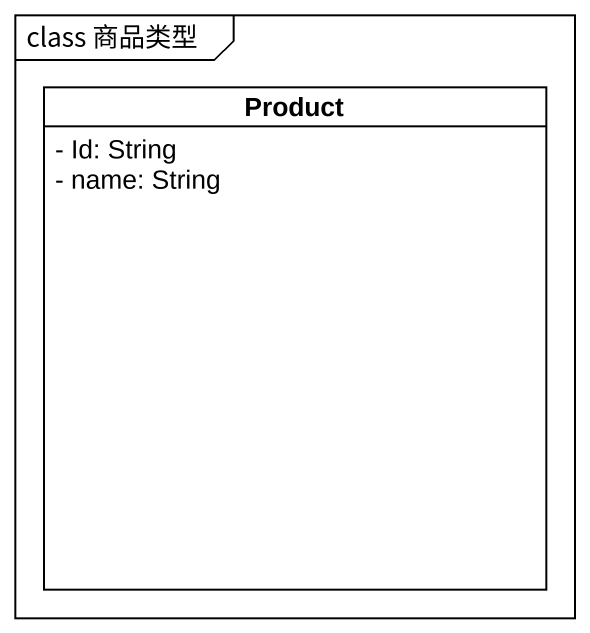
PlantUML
@startuml
mainframe class 商品类型
hide circle
hide empty members
skinparam classAttributeIconSize 0
class Product {
  - Id: String
  - name: String
}
@enduml
